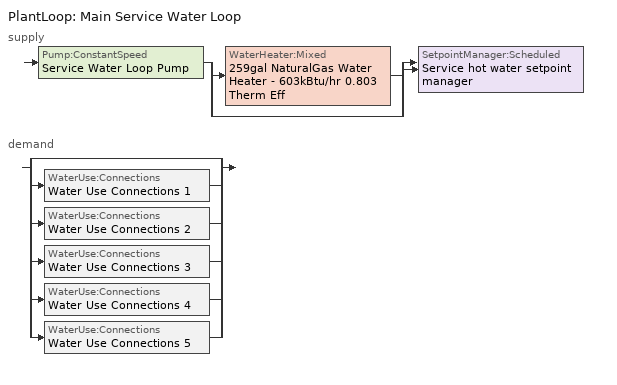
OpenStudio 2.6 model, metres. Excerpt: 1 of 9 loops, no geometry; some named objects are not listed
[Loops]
PlantLoop 'Main Service Water Loop'
 supply: Pump:ConstantSpeed 'Service Water Loop Pump' > split
  | WaterHeater:Mixed '259gal NaturalGas Water Heater - 603kBtu/hr 0.803 Therm Eff'
  | bypass
  join > SetpointManager:Scheduled 'Service hot water setpoint manager'
 demand: split
  | bypass
  | WaterUse:Connections 'Water Use Connections 1'
  | WaterUse:Connections 'Water Use Connections 2'
  | WaterUse:Connections 'Water Use Connections 3'
  | WaterUse:Connections 'Water Use Connections 4'
  | WaterUse:Connections 'Water Use Connections 5'
[PlantLoop]
Main Service Water Loop: Glycol Concentration=0; Maximum Loop Temperature {C}=60; Minimum Loop Temperature {C}=10; Plant Loop Volume {m3}=Autocalculate; Load Distribution Scheme=Optimal
[Sizing:Plant]
Main Service Water Loop: Loop Type=Heating; Design Loop Exit Temperature {C}=60; Loop Design Temperature Difference {deltaC}=5; Sizing Option=NonCoincident; Zone Timesteps in Averaging Window=1; Coincident Sizing Factor Mode=None
[SetpointManager:Scheduled]
Service hot water setpoint manager: Control Variable=Temperature; Schedule=Service Water Loop Temp - 140F
[Pump:ConstantSpeed]
Service Water Loop Pump: Rated Flow Rate {m3/s}=autosize; Rated Pump Head {Pa}=1; Rated Power Consumption {W}=autosize; Motor Efficiency=0.7; Fraction of Motor Inefficiencies to Fluid Stream=0; Pump Control Type=Intermittent; Design Power Sizing Method=PowerPerFlowPerPressure; Design Electric Power per Unit Flow Rate {W/(m3/s)}=348701.1; Design Shaft Power per Unit Flow Rate per Unit Head {W-s/m3-Pa}=1.28205
[WaterHeater:Mixed]
259gal NaturalGas Water Heater - 603kBtu/hr 0.803 Therm Eff: Tank Volume {m3}=0.979609; Setpoint Temperature Schedule=Service Water Loop Temp - 140F; Deadband Temperature Difference {deltaC}=2; Maximum Temperature Limit {C}=82.2222; Heater Control Type=Cycle; Heater Maximum Capacity {W}=176818; Heater Fuel Type=NaturalGas; Heater Thermal Efficiency=0.803346; Part Load Factor Curve=SWH-EFFFPLR-NECB2011; Off Cycle Parasitic Fuel Consumption Rate {W}=20; Off Cycle Parasitic Fuel Type=NaturalGas; Off Cycle Parasitic Heat Fraction to Tank=0.8; On Cycle Parasitic Fuel Type=NaturalGas; On Cycle Parasitic Heat Fraction to Tank=0; Ambient Temperature Indicator=Schedule; Ambient Temperature Schedule=Water Heater Ambient Temp Schedule - 70F; Off Cycle Loss Coefficient to Ambient Temperature {W/K}=15.2152; On Cycle Loss Coefficient to Ambient Temperature {W/K}=15.2152; Use Side Effectiveness=1; Source Side Effectiveness=1; Use Side Design Flow Rate {m3/s}=autosize; Source Side Design Flow Rate {m3/s}=autosize; Indirect Water Heating Recovery Time {hr}=1.5; Source Side Flow Control Mode=IndirectHeatPrimarySetpoint
[WaterUse:Connections]
Name | Water Use Equipment Name 1
Water Use Connections 1 | Wholebuilding-health-care clinic Service Water Use 0.96gal/min
Water Use Connections 2 | Wholebuilding-hospital Service Water Use 0.72gal/min
Water Use Connections 3 | Wholebuilding-hotel Service Water Use 3.19gal/min
Water Use Connections 4 | Wholebuilding-library Service Water Use 0.72gal/min
Water Use Connections 5 | Wholebuilding-manufacturing facility Service Water Use 0.48gal/min
[WaterUse:Equipment:Definition]
Name | Peak Flow Rate {m3/s} | Target Temperature Schedule | Sensible Fraction Schedule | Latent Fraction Schedule
Wholebuilding-health-care clinic Service Water Use Def 0.96gal/min | 6.04679e-05 | Schedule Ruleset 5 | Schedule Ruleset 3 | Schedule Ruleset 4
Wholebuilding-hospital Service Water Use Def 0.72gal/min | 4.5351e-05 | Schedule Ruleset 8 | Schedule Ruleset 6 | Schedule Ruleset 7
Wholebuilding-hotel Service Water Use Def 3.19gal/min | 0.000201565 | Schedule Ruleset 11 | Schedule Ruleset 9 | Schedule Ruleset 10
Wholebuilding-library Service Water Use Def 0.72gal/min | 4.5351e-05 | Schedule Ruleset 14 | Schedule Ruleset 12 | Schedule Ruleset 13
Wholebuilding-manufacturing facility Service Water Use Def 0.48gal/min | 3.0241e-05 | Schedule Ruleset 17 | Schedule Ruleset 15 | Schedule Ruleset 16
[WaterUse:Equipment]
Name | Water Use Equipment Definition | Space | Flow Rate Fraction Schedule
Wholebuilding-health-care clinic Service Water Use 0.96gal/min | Wholebuilding-health-care clinic Service Water Use Def 0.96gal/min | WholeBuilding-Health-care clinic | NECB-A-Service Water Heating
Wholebuilding-hospital Service Water Use 0.72gal/min | Wholebuilding-hospital Service Water Use Def 0.72gal/min | WholeBuilding-Hospital | NECB-H-Service Water Heating
Wholebuilding-hotel Service Water Use 3.19gal/min | Wholebuilding-hotel Service Water Use Def 3.19gal/min | WholeBuilding-Hotel | NECB-F-Service Water Heating
Wholebuilding-library Service Water Use 0.72gal/min | Wholebuilding-library Service Water Use Def 0.72gal/min | WholeBuilding-Library | NECB-C-Service Water Heating
Wholebuilding-manufacturing facility Service Water Use 0.48gal/min | Wholebuilding-manufacturing facility Service Water Use Def 0.48gal/min | WholeBuilding-Manufacturing facility | NECB-A-Service Water Heating
[Schedule:Ruleset]
Name | Default Day Schedule
Service Water Loop Temp - 140F | Service Water Loop Temp - 140F Default
Water Heater Ambient Temp Schedule - 70F | Water Heater Ambient Temp Schedule - 70F Default
Schedule Ruleset 3 | Schedule Day 10
Schedule Ruleset 4 | Schedule Day 11
Schedule Ruleset 5 | Schedule Day 12
NECB-A-Service Water Heating | NECB-A-Service Water Heating Default
Schedule Ruleset 6 | Schedule Day 13
Schedule Ruleset 7 | Schedule Day 14
Schedule Ruleset 8 | Schedule Day 15
NECB-H-Service Water Heating | NECB-H-Service Water Heating Default
Schedule Ruleset 9 | Schedule Day 16
Schedule Ruleset 10 | Schedule Day 17
Schedule Ruleset 11 | Schedule Day 18
NECB-F-Service Water Heating | NECB-F-Service Water Heating Default
Schedule Ruleset 12 | Schedule Day 19
Schedule Ruleset 13 | Schedule Day 20
Schedule Ruleset 14 | Schedule Day 21
NECB-C-Service Water Heating | NECB-C-Service Water Heating Default
Schedule Ruleset 15 | Schedule Day 22
Schedule Ruleset 16 | Schedule Day 23
Schedule Ruleset 17 | Schedule Day 24
[Schedule:Day]
Service Water Loop Temp - 140F Default; Schedule Day 12; Schedule Day 15; Schedule Day 18; Schedule Day 21; Schedule Day 24: 24, 0, 60
Water Heater Ambient Temp Schedule - 70F Default: 24, 0, 21.1111
Schedule Day 10; Schedule Day 13; Schedule Day 16; Schedule Day 19; Schedule Day 22: 24, 0, 0.2
Schedule Day 11; NECB-A-Service Water Heating Sat Day; NECB-A-Service Water Heating Sun|Hol Day; Schedule Day 14; Schedule Day 17; Schedule Day 20; Schedule Day 23: 24, 0, 0.05
NECB-A-Service Water Heating Default; NECB-A-Service Water Heating Default|Wkdy Day: 7, 0, 0.05, 8, 0, 0.1, 10, 0, 0.5, 16, 0, 0.9, 17, 0, 0.7, 18, 0, 0.5, 19, 0, 0.3, 22, 0, 0.2, 24, 0, 0.05
NECB-H-Service Water Heating Default; NECB-H-Service Water Heating Default|Wkdy Day; NECB-H-Service Water Heating Sat Day; NECB-H-Service Water Heating Sun|Hol Day: 24, 0, 0.9
NECB-F-Service Water Heating Default; NECB-F-Service Water Heating Default|Wkdy Day: 1, 0, 0.5, 2, 0, 0.3, 3, 0, 0.2, 5, 0, 0.1, 6, 0, 0.2, 7, 0, 0.4, 8, 0, 0.6, 9, 0, 0.9, 10, 0, 0.7, 12, 0, 0.5, 13, 0, 0.4, 14, 0, 0.5, 15, 0, 0.4, 19, 0, 0.3, 20, 0, 0.5, 24, 0, 0.7
NECB-F-Service Water Heating Sat Day: 1, 0, 0.5, 2, 0, 0.3, 3, 0, 0.2, 5, 0, 0.1, 6, 0, 0.2, 7, 0, 0.4, 8, 0, 0.5, 9, 0, 0.8, 10, 0, 0.6, 15, 0, 0.5, 16, 0, 0.4, 19, 0, 0.3, 20, 0, 0.5, 24, 0, 0.7
NECB-F-Service Water Heating Sun|Hol Day: 1, 0, 0.5, 2, 0, 0.3, 3, 0, 0.2, 5, 0, 0.1, 6, 0, 0.2, 8, 0, 0.4, 9, 0, 0.6, 10, 0, 0.9, 11, 0, 0.7, 14, 0, 0.5, 15, 0, 0.4, 19, 0, 0.3, 20, 0, 0.4, 24, 0, 0.6
NECB-C-Service Water Heating Default; NECB-C-Service Water Heating Default|Wkdy Day: 8, 0, 0.05, 9, 0, 0.1, 10, 0, 0.2, 11, 0, 0.3, 12, 0, 0.4, 16, 0, 0.8, 17, 0, 0.6, 18, 0, 0.4, 19, 0, 0.3, 21, 0, 0.2, 24, 0, 0.05
NECB-C-Service Water Heating Sat Day: 8, 0, 0.05, 9, 0, 0.1, 10, 0, 0.2, 11, 0, 0.3, 12, 0, 0.5, 16, 0, 0.9, 17, 0, 0.7, 18, 0, 0.5, 19, 0, 0.3, 21, 0, 0.2, 24, 0, 0.05
NECB-C-Service Water Heating Sun|Hol Day: 10, 0, 0.05, 11, 0, 0.1, 12, 0, 0.2, 13, 0, 0.4, 15, 0, 0.8, 16, 0, 0.6, 17, 0, 0.4, 18, 0, 0.3, 19, 0, 0.2, 24, 0, 0.05
[Schedule:Rule] Date Specification Type=DateRange; Start Month=1; Start Day=1; End Month=12; End Day=31
Name | Schedule Ruleset | Rule Order | Day Schedule | Apply Monday | Apply Tuesday | Apply Wednesday | Apply Thursday | Apply Friday | Apply Saturday | Apply Sunday
Schedule Rule 62 | NECB-A-Service Water Heating | 2 | NECB-A-Service Water Heating Default|Wkdy Day | Yes | Yes | Yes | Yes | Yes
Schedule Rule 63 | NECB-A-Service Water Heating | 1 | NECB-A-Service Water Heating Sat Day |  |  |  |  |  | Yes
Schedule Rule 64 | NECB-A-Service Water Heating | 0 | NECB-A-Service Water Heating Sun|Hol Day |  |  |  |  |  |  | Yes
Schedule Rule 65 | NECB-H-Service Water Heating | 2 | NECB-H-Service Water Heating Default|Wkdy Day | Yes | Yes | Yes | Yes | Yes
Schedule Rule 66 | NECB-H-Service Water Heating | 1 | NECB-H-Service Water Heating Sat Day |  |  |  |  |  | Yes
Schedule Rule 67 | NECB-H-Service Water Heating | 0 | NECB-H-Service Water Heating Sun|Hol Day |  |  |  |  |  |  | Yes
Schedule Rule 68 | NECB-F-Service Water Heating | 2 | NECB-F-Service Water Heating Default|Wkdy Day | Yes | Yes | Yes | Yes | Yes
Schedule Rule 69 | NECB-F-Service Water Heating | 1 | NECB-F-Service Water Heating Sat Day |  |  |  |  |  | Yes
Schedule Rule 70 | NECB-F-Service Water Heating | 0 | NECB-F-Service Water Heating Sun|Hol Day |  |  |  |  |  |  | Yes
Schedule Rule 71 | NECB-C-Service Water Heating | 2 | NECB-C-Service Water Heating Default|Wkdy Day | Yes | Yes | Yes | Yes | Yes
Schedule Rule 72 | NECB-C-Service Water Heating | 1 | NECB-C-Service Water Heating Sat Day |  |  |  |  |  | Yes
Schedule Rule 73 | NECB-C-Service Water Heating | 0 | NECB-C-Service Water Heating Sun|Hol Day |  |  |  |  |  |  | Yes
[Curve:Cubic]
SWH-EFFFPLR-NECB2011: Coefficient1 Constant=0.7576; Coefficient2 x=1.0071; Coefficient3 x**2=-1.4443; Coefficient4 x**3=0.6844; Minimum Value of x=0; Maximum Value of x=1
